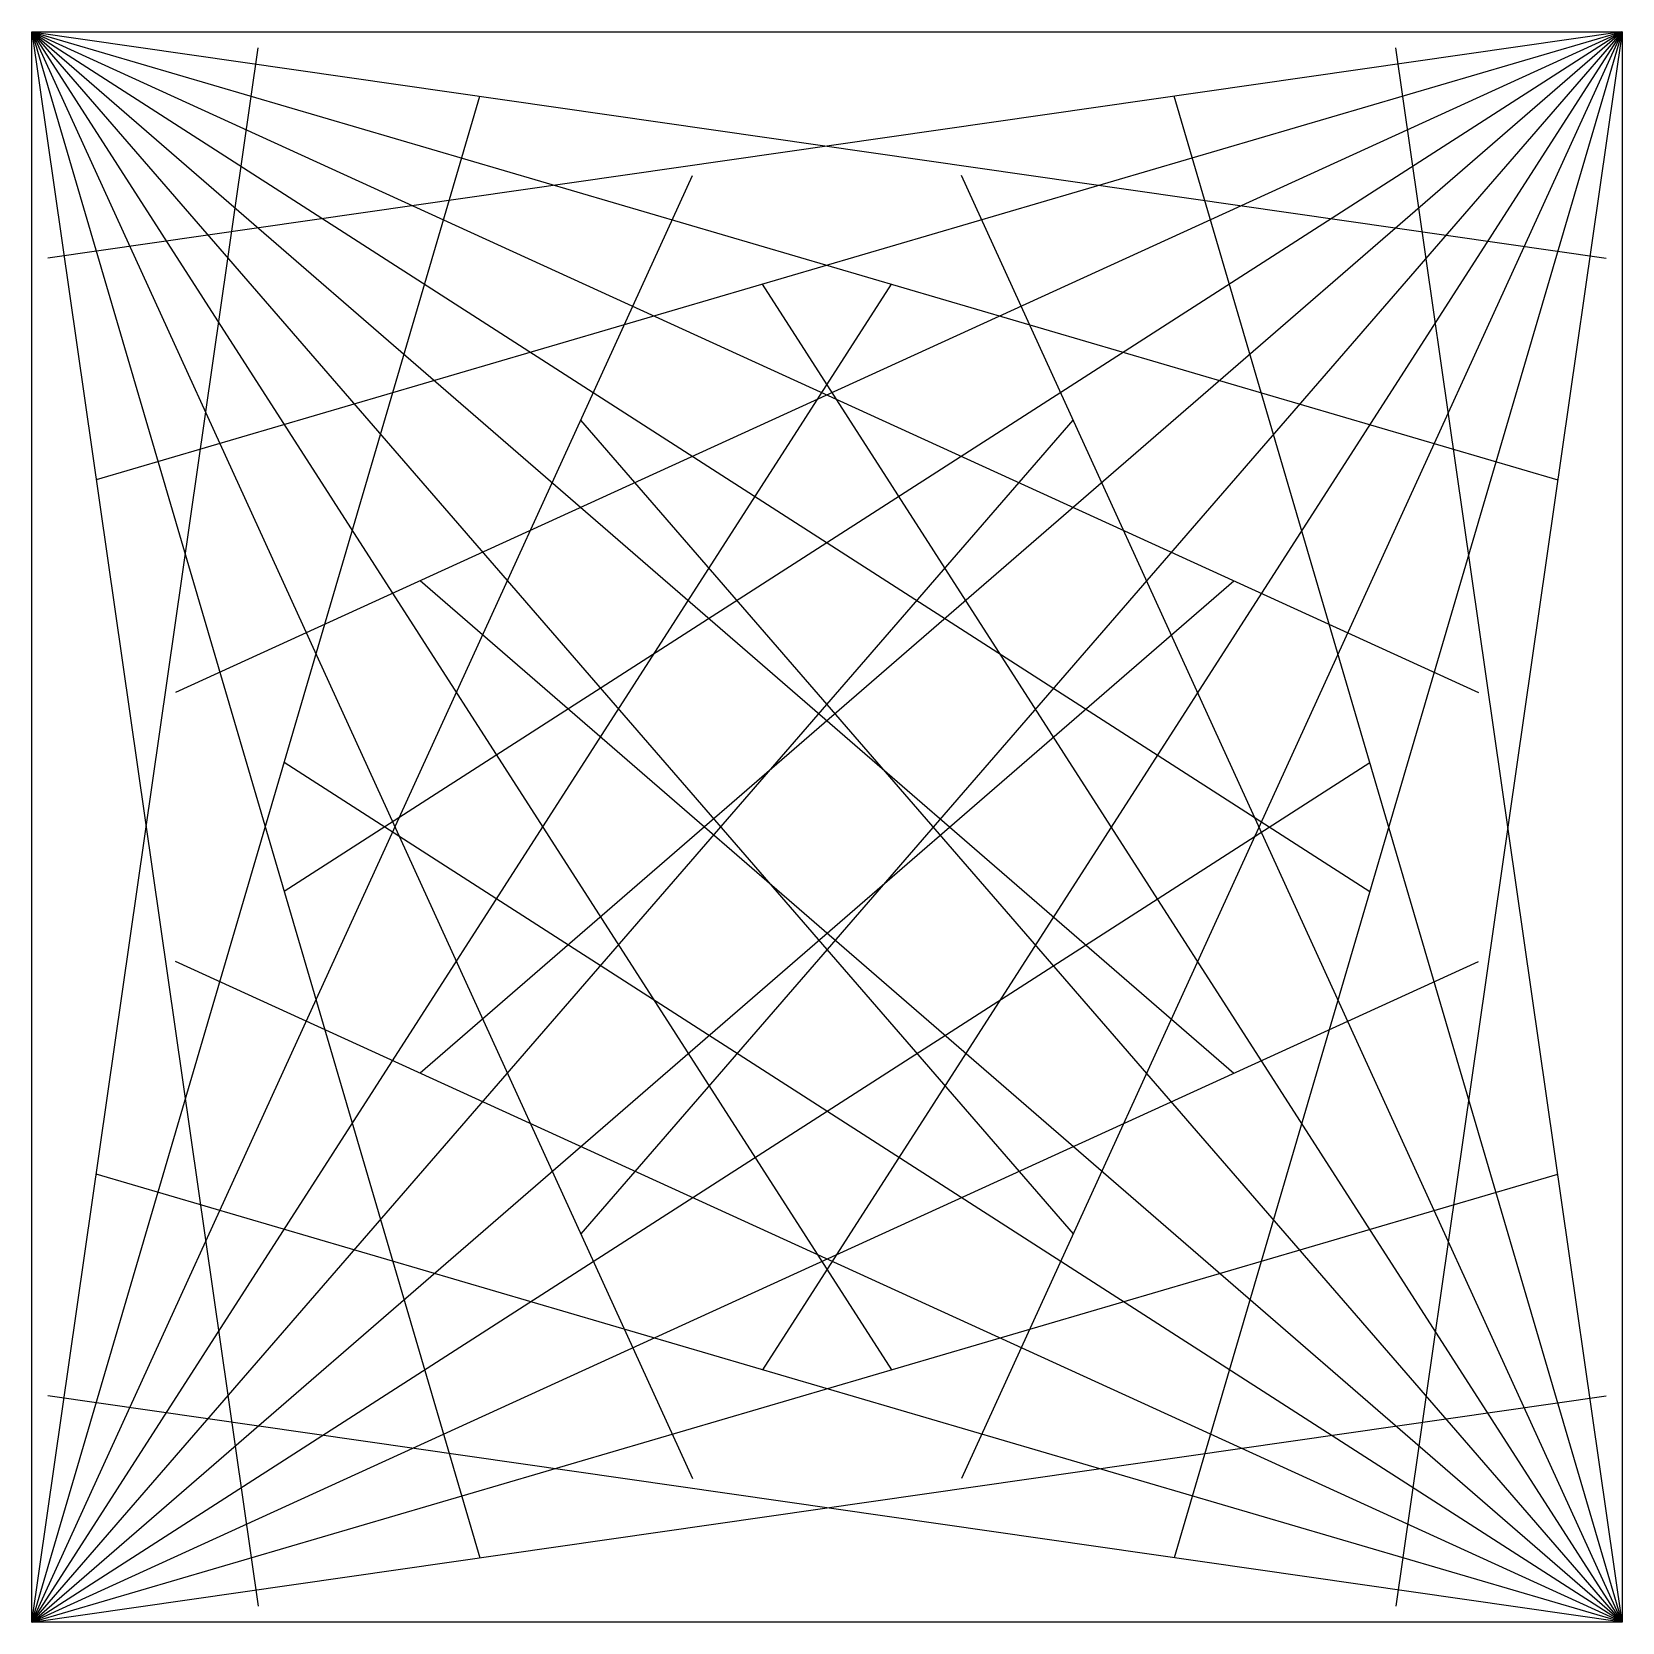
# Model space of a CAD drawing. Header units: inches. Extents: x 0 to 30, y 0 to 30.
import ezdxf

# ---------------------------------------------------------------- set-up
doc = ezdxf.new("R2010")
doc.units = ezdxf.units.IN
doc.header["$MEASUREMENT"] = 0
doc.layers.get('0').update_dxf_attribs({"lineweight": 25, "true_color": 0xffffff})

msp = doc.modelspace()

# ---------------------------------------------------------------- linework, layer by layer
for p, q in [((0, 30), (30, 30)), ((0, 0), (0, 30)), ((0, 30), (29.695, 25.731)), ((0, 30), (28.785, 21.548)), ((0, 30), (27.289, 17.538)), ((0, 30), (25.238, 13.781)), ((0, 30), (22.672, 10.354)), ((0, 30), (19.646, 7.328)), ((0, 30), (16.219, 4.762)), ((0, 30), (12.462, 2.711)), ((0, 30), (8.452, 1.215)), ((0, 30), (4.269, 0.305)), ((30, 30), (0.305, 25.731)), ((30, 30), (1.215, 21.548)), ((30, 30), (2.711, 17.538)), ((30, 30), (4.762, 13.781)), ((30, 30), (7.328, 10.354)), ((30, 30), (10.354, 7.328)), ((30, 30), (13.781, 4.762)), ((30, 30), (17.538, 2.711)), ((30, 30), (21.548, 1.215)), ((30, 30), (25.731, 0.305)), ((30, 30), (30, 0)), ((0, 0), (4.269, 29.695)), ((30, 0), (25.731, 29.695)), ((0, 0), (8.452, 28.785)), ((30, 0), (21.548, 28.785)), ((0, 0), (12.462, 27.289)), ((30, 0), (17.538, 27.289)), ((0, 0), (16.219, 25.238)), ((30, 0), (13.781, 25.238)), ((0, 0), (19.646, 22.672)), ((30, 0), (10.354, 22.672)), ((0, 0), (22.672, 19.646)), ((30, 0), (7.328, 19.646)), ((0, 0), (25.238, 16.219)), ((30, 0), (4.762, 16.219)), ((0, 0), (27.289, 12.462)), ((30, 0), (2.711, 12.462)), ((0, 0), (28.785, 8.452)), ((30, 0), (1.215, 8.452)), ((0, 0), (29.695, 4.269)), ((30, 0), (0.305, 4.269)), ((30, 0), (0, 0))]:
    msp.add_line(p, q)

doc.saveas('drawing.dxf')
